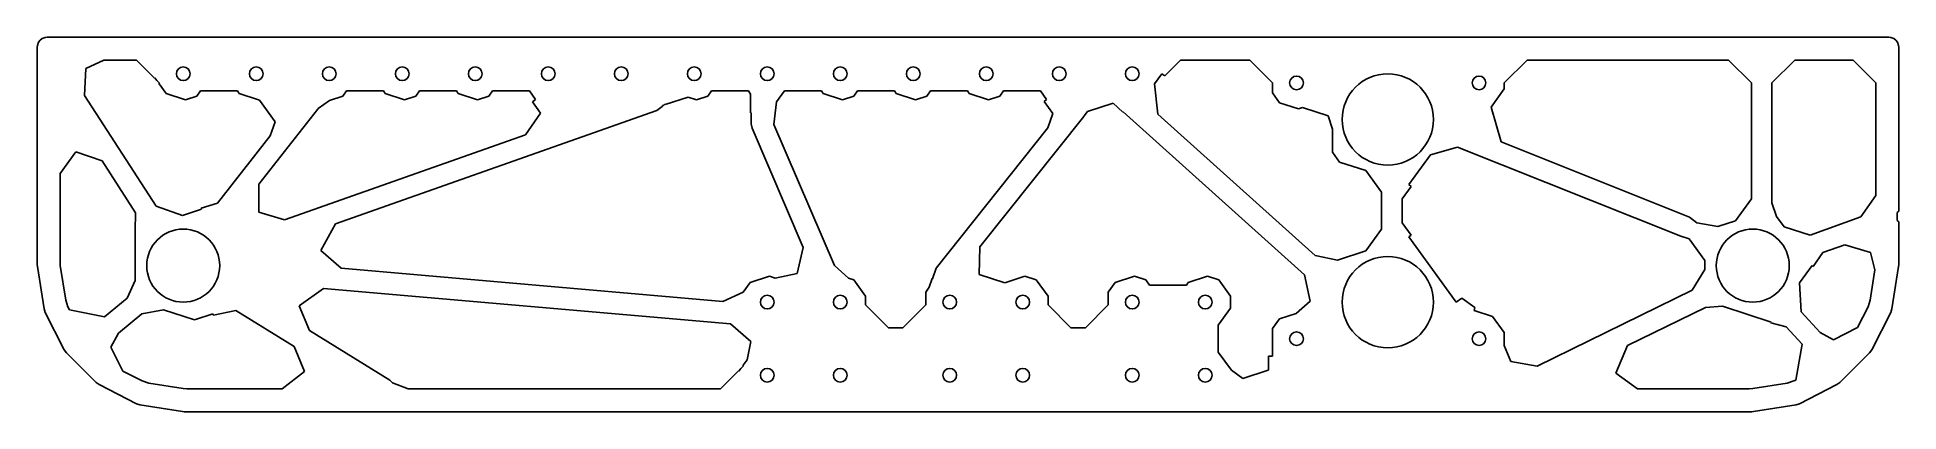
# Model space of a CAD drawing. Extents: x -32 to 376, y -32 to 50.
import ezdxf

# ---------------------------------------------------------------- set-up
doc = ezdxf.new("R2010")
doc.units = 0

msp = doc.modelspace()

# ---------------------------------------------------------------- linework, layer by layer
for p, q in [((-31.3878, 49.3878), (-31.7487, 48.891)), ((-30.891, 49.7487), (-31.3878, 49.3878)), ((-30.2295, 49.9636), (-30.891, 49.7487)), ((-30.194, 49.9693), (-30.2295, 49.9636)), ((-29.8035, 50), (-30.194, 49.9693)), ((373.804, 50), (-29.8035, 50)), ((374.194, 49.9693), (373.804, 50)), ((374.23, 49.9636), (374.194, 49.9693)), ((374.891, 49.7487), (374.23, 49.9636)), ((375.388, 49.3878), (374.891, 49.7487)), ((375.749, 48.891), (375.388, 49.3878)), ((-31.9693, 48.194), (-32, 47.8035)), ((-32, 47.8035), (-32, 0.196426)), ((-31.9637, 48.2295), (-31.9693, 48.194)), ((-31.7487, 48.891), (-31.9637, 48.2295)), ((-21.3194, 43.1522), (-17.4382, 45)), ((-17.4382, 45), (-10.2586, 45)), ((-10.2586, 45), (-6.30817, 41.0496)), ((215.105, 41.5602), (218.545, 45)), ((218.545, 45), (233.741, 45)), ((233.741, 45), (238.741, 40)), ((289.545, 40), (294.545, 45)), ((294.545, 45), (338.693, 45)), ((338.693, 45), (343.693, 40)), ((348.215, 40), (353.215, 45)), ((353.215, 45), (366, 45)), ((366, 45), (371, 40)), ((375.964, 48.2295), (375.749, 48.891)), ((375.969, 48.194), (375.964, 48.2295)), ((376, 47.8035), (375.969, 48.194)), ((376, 11.9518), (376, 47.8035)), ((-21.6355, 37.2829), (-21.3194, 43.1522)), ((-6.30817, 41.0496), (-6.21353, 41.1183)), ((-6.21353, 41.1183), (-5.77942, 40.5208)), ((212.905, 39.8052), (214.5, 42)), ((214.5, 42), (215.105, 41.5602)), ((-5.93723, 13.0333), (-21.6355, 37.2829)), ((-5.77942, 40.5208), (-5.25861, 40)), ((-5.25861, 40), (-5.25861, 39.804)), ((-5.25861, 39.804), (-3.71352, 37.6774)), ((-3.71352, 37.6774), (0.463531, 36.3202)), ((0.463531, 36.3202), (2.96353, 37.1324)), ((2.96353, 37.1324), (3.77788, 38.2533)), ((3.77788, 38.2533), (11.868, 38.2533)), ((11.868, 38.2533), (12.2865, 37.6774)), ((12.2865, 37.6774), (16.6912, 36.2462)), ((32.0567, 36.188), (34.9635, 37.1324)), ((34.9635, 37.1324), (35.7779, 38.2533)), ((35.7779, 38.2533), (43.868, 38.2533)), ((43.868, 38.2533), (44.2865, 37.6774)), ((44.2865, 37.6774), (48.4635, 36.3202)), ((48.4635, 36.3202), (50.9635, 37.1324)), ((50.9635, 37.1324), (51.7779, 38.2533)), ((51.7779, 38.2533), (59.868, 38.2533)), ((59.868, 38.2533), (60.2865, 37.6774)), ((60.2865, 37.6774), (64.4635, 36.3202)), ((64.4635, 36.3202), (66.9635, 37.1324)), ((66.9635, 37.1324), (67.7779, 38.2533)), ((67.7779, 38.2533), (75.868, 38.2533)), ((75.868, 38.2533), (77.2414, 36.363)), ((105.614, 35.2414), (110.699, 36.8935)), ((110.699, 36.8935), (112.464, 36.3202)), ((112.464, 36.3202), (114.964, 37.1324)), ((114.964, 37.1324), (115.778, 38.2533)), ((115.778, 38.2533), (123.868, 38.2533)), ((123.868, 38.2533), (124.365, 37.5686)), ((124.365, 37.5686), (124.365, 33.4695)), ((130.015, 35.8273), (131.778, 38.2533)), ((131.778, 38.2533), (139.868, 38.2533)), ((139.868, 38.2533), (140.286, 37.6774)), ((140.286, 37.6774), (144.464, 36.3202)), ((144.464, 36.3202), (146.964, 37.1324)), ((146.964, 37.1324), (147.778, 38.2533)), ((147.778, 38.2533), (155.868, 38.2533)), ((155.868, 38.2533), (156.286, 37.6774)), ((156.286, 37.6774), (160.464, 36.3202)), ((160.464, 36.3202), (162.964, 37.1324)), ((162.964, 37.1324), (163.778, 38.2533)), ((163.778, 38.2533), (171.868, 38.2533)), ((171.868, 38.2533), (172.286, 37.6774)), ((172.286, 37.6774), (176.464, 36.3202)), ((176.464, 36.3202), (178.964, 37.1324)), ((178.964, 37.1324), (179.778, 38.2533)), ((179.778, 38.2533), (187.868, 38.2533)), ((187.868, 38.2533), (189.241, 36.363)), ((213.613, 33.1435), (212.905, 39.8052)), ((238.741, 40), (238.741, 37.804)), ((238.741, 37.804), (240.286, 35.6774)), ((286.637, 34.6836), (289.545, 38.6857)), ((289.545, 38.6857), (289.545, 40)), ((343.693, 40), (343.693, 14.5914)), ((348.215, 13.7155), (348.215, 40)), ((371, 40), (371, 15.3564)), ((16.595, 17.8181), (29.4372, 34.2099)), ((16.6912, 36.2462), (20.1461, 31.4909)), ((29.4372, 34.2099), (29.4917, 34.2822)), ((29.4917, 34.2822), (29.5567, 34.3717)), ((29.5567, 34.3717), (32.0567, 36.188)), ((33.3701, 9.13113), (103.788, 33.9926)), ((78.3375, 33.3783), (75.0021, 28.6634)), ((77.2414, 36.363), (76.5395, 35.853)), ((76.5395, 35.853), (78.3375, 33.3783)), ((103.788, 33.9926), (104.951, 34.8601)), ((104.951, 34.8601), (105.109, 35.0771)), ((105.109, 35.0771), (105.345, 35.1539)), ((105.345, 35.1539), (105.56, 35.3143)), ((105.56, 35.3143), (105.614, 35.2414)), ((124.365, 33.4695), (124.477, 33.4695)), ((124.477, 33.4695), (124.477, 31.0396)), ((129.467, 30.9143), (130.015, 35.8273)), ((174.607, 4.12398), (197.41, 32.6836)), ((189.241, 36.363), (188.683, 35.9575)), ((188.683, 35.9575), (190.625, 33.2848)), ((190.625, 33.2848), (189.533, 30.165)), ((197.41, 32.6836), (197.479, 32.7736)), ((197.479, 32.7736), (198.192, 33.7547)), ((198.192, 33.7547), (203.782, 35.5711)), ((203.782, 35.5711), (205.958, 33.614)), ((205.958, 33.614), (205.977, 33.6361)), ((205.977, 33.6361), (245.735, -2.01138)), ((248.107, 2.21506), (213.613, 33.1435)), ((240.286, 35.6774), (244.464, 34.3202)), ((244.464, 34.3202), (245.32, 34.5983)), ((245.32, 34.5983), (250.91, 32.782)), ((250.91, 32.782), (251.865, 29.843)), ((288.83, 27.1004), (286.637, 34.6836)), ((20.1461, 31.4909), (19.082, 28.4073)), ((75.0021, 28.6634), (22.1955, 10.0198)), ((124.477, 31.0396), (124.678, 30.0628)), ((124.678, 30.0628), (135.881, 3.99387)), ((142.737, 0.031433), (129.467, 30.9143)), ((189.533, 30.165), (165.008, -0.550903)), ((251.865, 29.843), (251.865, 24.8078)), ((-27, 20.1896), (-23.5451, 24.9449)), ((-23.5451, 24.9449), (-17.8027, 22.9067)), ((19.082, 28.4073), (7.53532, 13.6691)), ((251.865, 24.8078), (253.41, 22.6812)), ((273.368, 24.2478), (279.265, 25.9532)), ((279.265, 25.9532), (327.894, 6.56079)), ((330.107, 10.6401), (288.83, 27.1004)), ((-17.8027, 22.9067), (-10.4524, 11.5524)), ((253.41, 22.6812), (259.195, 20.8015)), ((259.195, 20.8015), (262.65, 16.0462)), ((268.635, 17.7341), (273.368, 24.2478)), ((-27, 0.787064), (-27, 20.1896)), ((16.5613, 11.6945), (16.595, 17.8181)), ((267.172, 14.6301), (269.154, 17.3574)), ((269.154, 17.3574), (268.635, 17.7341)), ((-0.19487, 10.9951), (-5.93723, 13.0333)), ((4.01721, 12.3637), (-0.19487, 10.9951)), ((7.53532, 13.6691), (3.94852, 12.5751)), ((3.94852, 12.5751), (4.01721, 12.3637)), ((262.65, 16.0462), (262.65, 7.95374)), ((267.172, 9.36986), (267.172, 14.6301)), ((343.693, 14.5914), (340.238, 9.83611)), ((349.17, 10.7766), (348.215, 13.7155)), ((371, 15.3564), (367.677, 10.6461)), ((-10.4524, 11.5524), (-10.5576, 7.6412)), ((22.1955, 10.0198), (16.5613, 11.6945)), ((30.1635, 3.28914), (33.3701, 9.13113)), ((269.154, 6.64256), (267.172, 9.36986)), ((331.729, 9.37885), (330.107, 10.6401)), ((336.343, 8.57056), (331.729, 9.37885)), ((340.238, 9.83611), (336.343, 8.57056)), ((350.851, 8.46394), (349.17, 10.7766)), ((356.573, 6.6925), (350.851, 8.46394)), ((367.677, 10.6461), (356.573, 6.6925)), ((375.683, 11.6348), (376, 11.9518)), ((375.683, 9.87888), (375.683, 11.6348)), ((376, 9.56183), (375.683, 9.87888)), ((376, 0.196426), (376, 9.56183)), ((-10.5576, 7.6412), (-10.5172, 7.6412)), ((-10.5172, 7.6412), (-10.5172, -3.27211)), ((174.47, -1.93468), (174.607, 4.12398)), ((262.65, 7.95374), (259.195, 3.19846)), ((268.635, 6.26584), (269.154, 6.64256)), ((279, -8), (268.635, 6.26584)), ((327.894, 6.56079), (328.048, 6.50523)), ((328.048, 6.50523), (330.028, 5.86179)), ((330.028, 5.86179), (333.483, 1.10651)), ((359.368, 2.84546), (364.174, 4.55653)), ((364.174, 4.55653), (369.813, 2.89673)), ((-32, 0.196426), (-31.9693, -0.19397)), ((-26.9384, 0.004898), (-27, 0.787064)), ((-25.7431, -7.54202), (-26.9384, 0.004898)), ((34.6015, -0.564835), (30.1635, 3.28914)), ((135.881, 3.99387), (134.584, -1.73914)), ((145.786, -2.74983), (142.737, 0.031433)), ((252.99, 1.18251), (248.107, 2.21506)), ((259.195, 3.19846), (252.99, 1.18251)), ((333.483, 1.10651), (333.483, -0.889191)), ((354.252, -3.78247), (357, 0)), ((357, 0), (357.238, -0.173248)), ((357.238, -0.173248), (359.368, 2.84546)), ((369.813, 2.89673), (370.789, -0.936005)), ((375.969, -0.19397), (376, 0.196426)), ((-31.9693, -0.19397), (-30.4954, -9.49988)), ((-10.5172, -3.27211), (-12.3153, -7.11238)), ((118.266, -7.84207), (34.6015, -0.564835)), ((124.286, -3.67735), (122.744, -5.79982)), ((128.464, -2.32016), (124.286, -3.67735)), ((129.742, -2.73543), (128.464, -2.32016)), ((134.584, -1.73914), (129.742, -2.73543)), ((146.964, -3.13245), (145.786, -2.74983)), ((149.545, -6.68567), (146.964, -3.13245)), ((164.134, -2.84634), (163.523, -4.72881)), ((164.196, -2.86813), (164.134, -2.84634)), ((165.008, -0.550903), (164.196, -2.86813)), ((180.06, -3.75104), (174.47, -1.93468)), ((184.464, -2.32016), (180.06, -3.75104)), ((186.964, -3.13245), (184.464, -2.32016)), ((189.545, -6.68567), (186.964, -3.13245)), ((204.286, -3.67735), (202.741, -5.80399)), ((208.464, -2.32016), (204.286, -3.67735)), ((210.964, -3.13245), (208.464, -2.32016)), ((211.778, -4.2533), (210.964, -3.13245)), ((220.286, -3.67735), (219.868, -4.25328)), ((224.464, -2.32016), (220.286, -3.67735)), ((226.964, -3.13245), (224.464, -2.32016)), ((229.545, -6.68567), (226.964, -3.13245)), ((245.735, -2.01138), (246.97, -7.75821)), ((333.483, -0.889191), (330.683, -5.37924)), ((354.609, -10.0973), (354.252, -3.78247)), ((370.789, -0.936005), (369.743, -7.54204)), ((374.495, -9.49988), (375.969, -0.19397)), ((-25.2597, -9.02977), (-25.7431, -7.54202)), ((-12.3153, -7.11238), (-17.2735, -11.2464)), ((25.4185, -8.77924), (30.7097, -4.98161)), ((30.7097, -4.98161), (119.957, -12.7445)), ((122.744, -5.79982), (118.266, -7.84207)), ((149.545, -8.62233), (149.545, -6.68567)), ((163.523, -4.72881), (162.741, -5.80399)), ((162.741, -5.80399), (162.741, -8.62234)), ((189.545, -8.62233), (189.545, -6.68567)), ((202.741, -5.80399), (202.741, -8.62234)), ((219.868, -4.25328), (211.778, -4.2533)), ((229.545, -9.31433), (229.545, -6.68567)), ((246.97, -7.75821), (243.943, -10.4894)), ((280.227, -7.10875), (279, -8)), ((283.117, -9.20837), (280.227, -7.10875)), ((330.683, -5.37924), (296.745, -22.0067)), ((369.743, -7.54204), (369.26, -9.02982)), ((-30.4954, -9.49988), (-30.2552, -10.2392)), ((-30.2552, -10.2392), (-26.0672, -18.4585)), ((-24.9305, -9.67604), (-25.2597, -9.02977)), ((-17.2735, -11.2464), (-24.9305, -9.67604)), ((-14.1579, -14.8264), (-9.05679, -10.5731)), ((-9.05679, -10.5731), (-4.3098, -9.65813)), ((-4.3098, -9.65813), (2.47212, -11.8617)), ((2.47212, -11.8617), (6.51721, -10.5474)), ((6.51721, -10.5474), (6.60886, -10.8295)), ((6.60886, -10.8295), (11.5569, -9.85388)), ((11.5569, -9.85388), (24.3383, -17.7456)), ((27.6496, -14.2172), (25.4185, -8.77924)), ((154.545, -13.6223), (149.545, -8.62233)), ((162.741, -8.62234), (157.741, -13.6223)), ((194.545, -13.6223), (189.545, -8.62233)), ((202.741, -8.62234), (197.741, -13.6223)), ((226.823, -13.0611), (229.545, -9.31433)), ((240.286, -11.6774), (238.741, -13.804)), ((243.943, -10.4894), (240.286, -11.6774)), ((282.918, -9.81813), (283.117, -9.20837)), ((286.964, -11.1324), (282.918, -9.81813)), ((289.545, -14.6857), (286.964, -11.1324)), ((316.57, -17.5099), (333.606, -9.16336)), ((333.606, -9.16336), (337.351, -8.89813)), ((337.351, -8.89813), (348.017, -12.3637)), ((358.802, -14.6784), (354.609, -10.0973)), ((369.26, -9.02982), (366.945, -13.5725)), ((370.067, -18.4585), (374.255, -10.2392)), ((374.255, -10.2392), (374.495, -9.49988)), ((-15.8945, -17.8844), (-14.1579, -14.8264)), ((45.2497, -25.0841), (27.6496, -14.2172)), ((119.957, -12.7445), (124.395, -16.5985)), ((157.741, -13.6223), (154.545, -13.6223)), ((197.741, -13.6223), (194.545, -13.6223)), ((226.823, -18.9389), (226.823, -13.0611)), ((238.741, -13.804), (238.741, -19.8206)), ((289.545, -17.5166), (289.545, -14.6857)), ((348.017, -12.3637), (347.973, -12.5002)), ((347.973, -12.5002), (351.293, -13.3752)), ((351.293, -13.3752), (354.826, -17.2361)), ((361.708, -16.241), (358.802, -14.6784)), ((366.945, -13.5725), (361.708, -16.241)), ((-26.0672, -18.4585), (-25.6103, -19.0874)), ((-25.6103, -19.0874), (-19.0874, -25.6103)), ((-13.226, -23.1217), (-15.8945, -17.8844)), ((24.3383, -17.7456), (26.5694, -23.1836)), ((124.395, -16.5985), (123.569, -20.6646)), ((229.724, -22.932), (226.823, -18.9389)), ((238.741, -19.8206), (237.863, -19.8206)), ((237.863, -19.8206), (237.863, -22.8649)), ((290.955, -20.9963), (289.545, -17.5166)), ((314.015, -23.5451), (316.57, -17.5099)), ((354.826, -17.2361), (353.408, -25.067)), ((363.087, -25.6103), (369.61, -19.0874)), ((369.61, -19.0874), (370.067, -18.4585)), ((-9.02982, -25.2597), (-13.226, -23.1217)), ((26.5694, -23.1836), (21.7115, -27)), ((121.692, -23.0496), (117.741, -27)), ((121.786, -23.1183), (121.692, -23.0496)), ((122.221, -22.5208), (121.786, -23.1183)), ((122.741, -22), (122.221, -22.5208)), ((123.569, -20.6646), (122.741, -21.804)), ((122.741, -21.804), (122.741, -22)), ((232.224, -24.7484), (229.724, -22.932)), ((237.814, -22.932), (232.224, -24.7484)), ((237.863, -22.8649), (237.814, -22.932)), ((296.745, -22.0067), (290.955, -20.9963)), ((318.77, -27), (314.015, -23.5451)), ((-19.0874, -25.6103), (-18.4585, -26.0672)), ((-18.4585, -26.0672), (-10.2392, -30.2552)), ((-7.54202, -25.7431), (-9.02982, -25.2597)), ((0.004898, -26.9384), (-7.54202, -25.7431)), ((0.787064, -27), (0.004898, -26.9384)), ((21.7115, -27), (0.787064, -27)), ((45.877, -25.6659), (45.2497, -25.0841)), ((49.2771, -27), (45.877, -25.6659)), ((117.741, -27), (49.2771, -27)), ((343.213, -27), (318.77, -27)), ((343.995, -26.9384), (343.213, -27)), ((351.542, -25.7431), (343.995, -26.9384)), ((353.03, -25.2597), (351.542, -25.7431)), ((353.408, -25.067), (353.03, -25.2597)), ((354.239, -30.2552), (362.459, -26.0672)), ((362.459, -26.0672), (363.087, -25.6103)), ((-10.2392, -30.2552), (-9.49988, -30.4954)), ((-9.49988, -30.4954), (-0.193893, -31.9693)), ((-0.193893, -31.9693), (0.196426, -32)), ((0.196426, -32), (343.804, -32)), ((343.804, -32), (344.194, -31.9693)), ((344.194, -31.9693), (353.5, -30.4954)), ((353.5, -30.4954), (354.239, -30.2552))]:
    msp.add_line(p, q)
for centre, radius in [((0, 42), 1.5), ((16, 42), 1.5), ((32, 42), 1.5), ((48, 42), 1.5), ((64, 42), 1.5), ((80, 42), 1.5), ((96, 42), 1.5), ((112, 42), 1.5), ((128, 42), 1.5), ((144, 42), 1.5), ((160, 42), 1.5), ((176, 42), 1.5), ((192, 42), 1.5), ((208, 42), 1.5), ((244, 40), 1.5), ((264, 32), 10), ((284, 40), 1.5), ((0, 0), 8), ((344, 0), 8), ((264, -8), 10), ((128, -8), 1.5), ((144, -8), 1.5), ((168, -8), 1.5), ((184, -8), 1.5), ((208, -8), 1.5), ((224, -8), 1.5), ((244, -16), 1.5), ((284, -16), 1.5), ((128, -24), 1.5), ((144, -24), 1.5), ((168, -24), 1.5), ((184, -24), 1.5), ((208, -24), 1.5), ((224, -24), 1.5)]:
    msp.add_circle(centre, radius)

doc.saveas('drawing.dxf')
